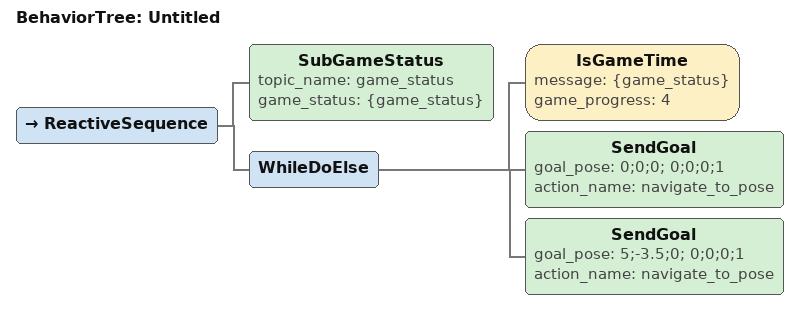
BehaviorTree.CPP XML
<?xml version="1.0" encoding="UTF-8"?>
<root BTCPP_format="4">
  <BehaviorTree ID="Untitled">
    <ReactiveSequence>
      <SubGameStatus topic_name="game_status"
                     game_status="{game_status}"/>
      <WhileDoElse>
        <IsGameTime message="{game_status}"
                    game_progress="4"/>
        <SendGoal goal_pose="0;0;0; 0;0;0;1"
                  action_name="navigate_to_pose"/>
        <SendGoal goal_pose="5;-3.5;0; 0;0;0;1"
                  action_name="navigate_to_pose"/>
      </WhileDoElse>
    </ReactiveSequence>
  </BehaviorTree>

</root>
